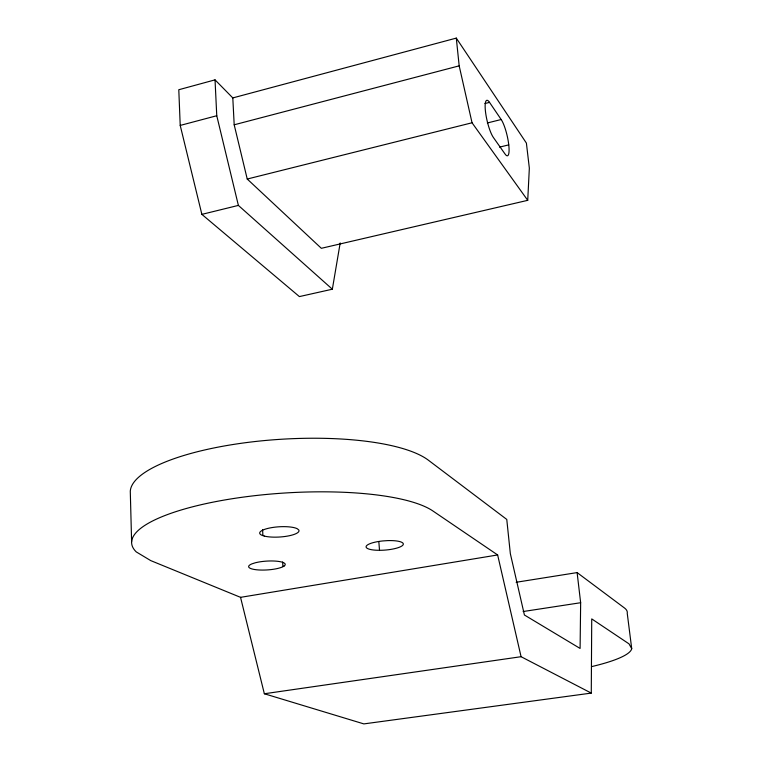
<?xml version="1.0" encoding="UTF-8"?>
<svg xmlns="http://www.w3.org/2000/svg" width="762" height="762" viewBox="0 0 762 762"><rect width="100%" height="100%" fill="white"/><g stroke="black" fill="none" stroke-linecap="round" stroke-linejoin="round"><path stroke-width="1.14" d="M591.274 693.096L521.075 656.701L497.643 554.955L432.978 511.026A155.362 40.119 -3.7 0 0 242.078 497.272A155.362 40.119 -3.7 0 0 136.255 551.907L150.733 560.603L240.544 597.341L264.347 693.753L363.855 723.9L591.274 693.096L591.731 618.896L629.002 643.852L631.717 648.643A107.194 19.107 -5.4 0 1 591.598 666.617M516.141 582.282L577.11 572.595L580.654 602.723L580.092 648.443L524.418 615.001L510.34 553.66L506.768 519.427L428.454 460.258A153.762 44.015 -3.6 0 0 258.966 441.112A153.762 44.015 -3.6 0 0 130.283 491.29L131.607 541.744M232.801 97.917L234.191 124.797L247.231 179.032L321.345 248.307L527.723 200.33L529.342 168.154L526.399 143.094L456.295 38.1L232.801 97.917L215.036 79.858L178.794 89.735L180.213 125.425L201.873 214.37L299.39 296.589L332.346 289.208L340.195 242.935M180.213 125.425L216.76 115.729L215.036 79.858M234.191 124.797L459.181 65.846L456.295 38.1M484.927 103.546L489.528 102.375L501.177 119.52A19.612 4.21 77 0 1 508.768 144.942A19.612 4.21 77 0 1 505.063 154.038L493.395 137.493A20.06 4.381 76.8 0 1 485.442 111.242A20.06 4.381 76.8 0 1 489.528 102.375M247.231 179.032L472.04 122.777L527.723 200.33M487.347 122.968L501.177 119.52M201.873 214.37L238.382 205.407L332.346 289.208M499.539 147.133L508.759 144.875M240.544 597.341L497.643 554.955M523.123 611.534L580.654 602.723M264.347 693.753L521.075 656.701M379.505 550.269L381.819 550.269A18.698 4.658 -4.5 0 0 403.117 544.801A18.698 4.658 -4.5 0 0 387.677 540.61L382.762 540.944A18.698 4.658 -4.5 0 0 366.293 546.097A18.698 4.658 -4.5 0 0 377.2 550.269L379.505 550.269L378.866 541.963M577.11 572.595L624.469 607.981A106.423 21.098 -5.4 0 1 627.24 613.296L631.717 648.643M216.76 115.729L238.382 205.407M459.181 65.846L472.04 122.777M282.635 561.994L282.902 566.661M262.595 529.657L262.909 535.591M284.026 566.09L281.778 567.233A18.317 4.42 -3.6 0 1 256.384 569.757A18.317 4.42 -3.6 0 1 251.917 563.87L255.156 562.823A18.317 4.42 -3.6 0 1 277.501 561.28A18.317 4.42 -3.6 0 1 284.026 566.09M264.281 536.077L261.537 535.115A19.679 5.115 -3.6 0 1 271.243 527.704A19.679 5.115 -3.6 0 1 297.332 528.78L298.771 529.981A19.679 5.115 -3.6 0 1 287.445 536.105A19.679 5.115 -3.6 0 1 264.281 536.077"/></g></svg>
